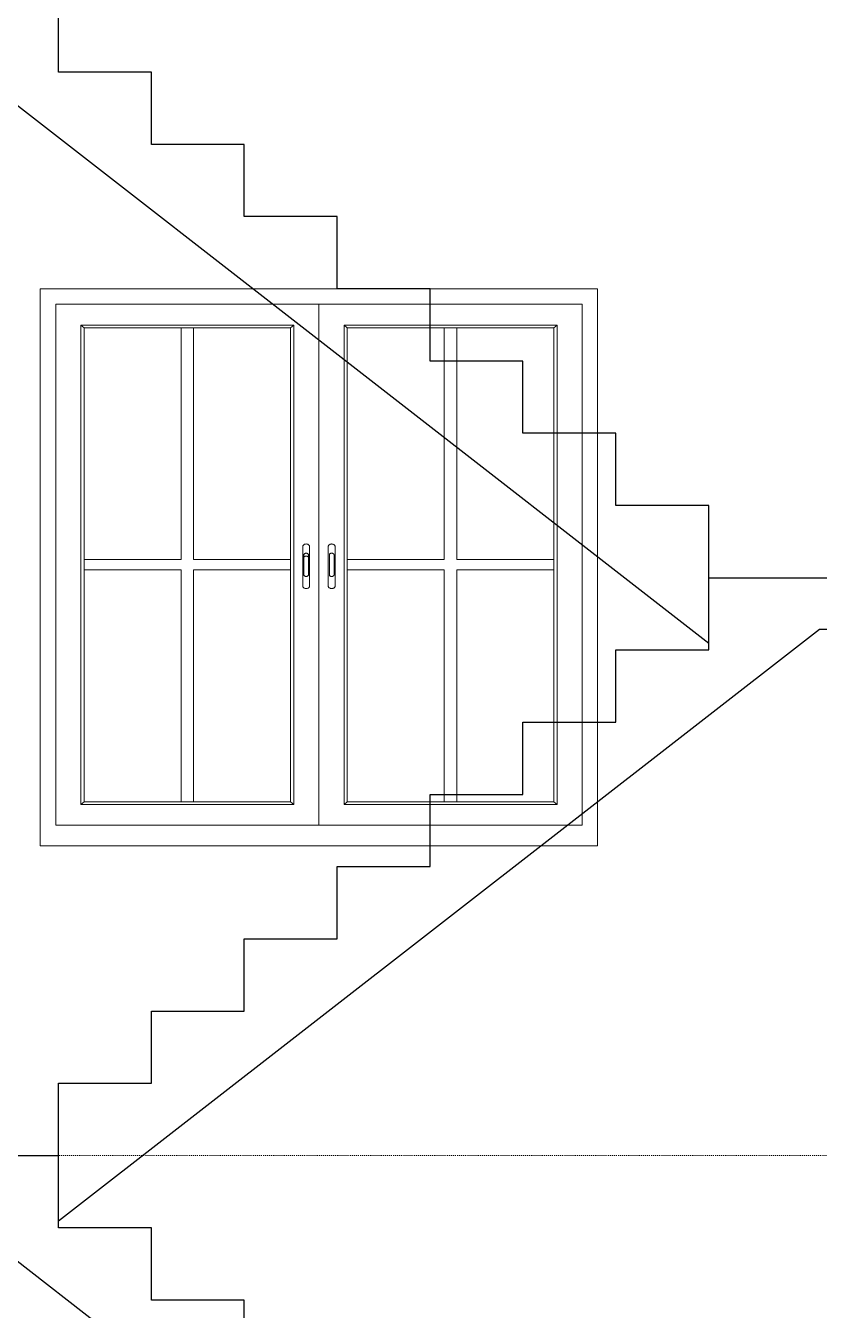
# Model space of a CAD drawing. Header units: inches. Extents: x -10117506 to -5032697, y -6529230 to -3254494.
# Drawn here: x -5044304.2 to -5044227.3, y -3258660.7 to -3258536.2 of the extents above; entities that cross this region are included whole.
import ezdxf

# ---------------------------------------------------------------- set-up
doc = ezdxf.new("R2010")
doc.units = ezdxf.units.IN
doc.header["$LTSCALE"] = 2
doc.header["$MEASUREMENT"] = 0
doc.linetypes.add('CENTER', pattern=[2, 1.25, -0.25, 0.25, -0.25])
doc.layers.get('0').update_dxf_attribs({"linetype": 'CONTINUOUS'})
doc.layers.add('Annotate-Bold.w', color=187, linetype='CONTINUOUS', lineweight=18)
doc.layers.add('window', color=4, linetype='CONTINUOUS', lineweight=13)

# ---------------------------------------------------------------- blocks, each defined once
blk = doc.blocks.new('dg')
at = {"layer": 'window'}
for p, q in [((-5062436.51, -3264838.85), (-5062436.51, -3264784.85)), ((-5062436.51, -3264784.85), (-5062382.51, -3264784.85)), ((-5062382.51, -3264785.04), (-5062382.51, -3264784.85)), ((-5062382.51, -3264785.04), (-5062382.51, -3264838.85)), ((-5062435.01, -3264836.85), (-5062435.01, -3264786.35)), ((-5062435.01, -3264830.85), (-5062435.01, -3264786.35)), ((-5062435.01, -3264786.35), (-5062384.01, -3264786.35)), ((-5062409.51, -3264786.35), (-5062409.51, -3264836.85)), ((-5062384.01, -3264786.35), (-5062384.01, -3264836.85)), ((-5062411.94, -3264788.38), (-5062432.58, -3264788.38)), ((-5062432.58, -3264788.38), (-5062432.58, -3264834.83)), ((-5062432.27, -3264788.63), (-5062432.58, -3264788.38)), ((-5062412.25, -3264788.63), (-5062411.94, -3264788.38)), ((-5062411.94, -3264834.83), (-5062411.94, -3264788.38)), ((-5062407.08, -3264834.83), (-5062407.08, -3264788.38)), ((-5062407.08, -3264788.38), (-5062386.44, -3264788.38)), ((-5062406.77, -3264788.63), (-5062407.08, -3264788.38)), ((-5062386.75, -3264788.63), (-5062386.44, -3264788.38)), ((-5062386.44, -3264788.38), (-5062386.44, -3264834.83)), ((-5062432.27, -3264788.63), (-5062432.27, -3264834.58)), ((-5062432.27, -3264788.63), (-5062412.25, -3264788.63)), ((-5062422.87, -3264788.63), (-5062422.87, -3264811.1)), ((-5062421.65, -3264788.63), (-5062421.65, -3264811.1)), ((-5062412.25, -3264834.58), (-5062412.25, -3264788.63)), ((-5062406.77, -3264834.58), (-5062406.77, -3264788.63)), ((-5062386.75, -3264788.63), (-5062406.77, -3264788.63)), ((-5062397.37, -3264788.63), (-5062397.37, -3264811.1)), ((-5062396.15, -3264788.63), (-5062396.15, -3264811.1)), ((-5062386.75, -3264788.63), (-5062386.75, -3264834.58)), ((-5062411.07, -3264809.8), (-5062411.08, -3264809.84)), ((-5062411.08, -3264809.84), (-5062411.08, -3264813.66)), ((-5062411.06, -3264809.76), (-5062411.07, -3264809.8)), ((-5062411.04, -3264809.73), (-5062411.06, -3264809.76)), ((-5062411.01, -3264809.69), (-5062411.04, -3264809.73)), ((-5062410.98, -3264809.67), (-5062411.01, -3264809.69)), ((-5062410.94, -3264809.64), (-5062410.98, -3264809.67)), ((-5062410.97, -3264810.62), (-5062410.96, -3264810.6)), ((-5062410.97, -3264810.65), (-5062410.97, -3264810.62)), ((-5062410.97, -3264810.93), (-5062410.97, -3264810.65)), ((-5062410.96, -3264810.6), (-5062410.94, -3264810.57)), ((-5062410.9, -3264809.62), (-5062410.94, -3264809.64)), ((-5062410.94, -3264810.57), (-5062410.93, -3264810.55)), ((-5062410.93, -3264810.55), (-5062410.9, -3264810.53)), ((-5062410.85, -3264809.6), (-5062410.9, -3264809.62)), ((-5062410.9, -3264810.53), (-5062410.88, -3264810.51)), ((-5062410.9, -3264810.81), (-5062410.88, -3264810.79)), ((-5062410.88, -3264810.51), (-5062410.85, -3264810.5)), ((-5062410.88, -3264810.79), (-5062410.85, -3264810.78)), ((-5062410.8, -3264809.6), (-5062410.85, -3264809.6)), ((-5062410.85, -3264810.5), (-5062410.81, -3264810.49)), ((-5062410.85, -3264810.78), (-5062410.81, -3264810.77)), ((-5062410.81, -3264810.49), (-5062410.78, -3264810.48)), ((-5062410.81, -3264810.77), (-5062410.78, -3264810.76)), ((-5062410.74, -3264809.59), (-5062410.8, -3264809.6)), ((-5062410.78, -3264810.48), (-5062410.74, -3264810.48)), ((-5062410.78, -3264810.76), (-5062410.74, -3264810.76)), ((-5062410.69, -3264809.6), (-5062410.74, -3264809.59)), ((-5062410.74, -3264810.48), (-5062410.71, -3264810.48)), ((-5062410.74, -3264810.76), (-5062410.71, -3264810.76)), ((-5062410.71, -3264810.48), (-5062410.67, -3264810.49)), ((-5062410.71, -3264810.76), (-5062410.67, -3264810.77)), ((-5062410.64, -3264809.6), (-5062410.69, -3264809.6)), ((-5062410.67, -3264810.49), (-5062410.64, -3264810.5)), ((-5062410.67, -3264810.77), (-5062410.64, -3264810.78)), ((-5062410.59, -3264809.62), (-5062410.64, -3264809.6)), ((-5062410.64, -3264810.5), (-5062410.61, -3264810.51)), ((-5062410.64, -3264810.78), (-5062410.61, -3264810.79)), ((-5062410.61, -3264810.51), (-5062410.58, -3264810.53)), ((-5062410.61, -3264810.79), (-5062410.58, -3264810.81)), ((-5062410.55, -3264809.64), (-5062410.59, -3264809.62)), ((-5062410.58, -3264810.53), (-5062410.56, -3264810.55)), ((-5062410.56, -3264810.55), (-5062410.54, -3264810.57)), ((-5062410.51, -3264809.67), (-5062410.55, -3264809.64)), ((-5062410.54, -3264810.57), (-5062410.53, -3264810.6)), ((-5062410.53, -3264810.6), (-5062410.52, -3264810.62)), ((-5062410.52, -3264810.62), (-5062410.52, -3264810.65)), ((-5062410.52, -3264812.57), (-5062410.52, -3264810.65)), ((-5062410.47, -3264809.69), (-5062410.51, -3264809.67)), ((-5062410.45, -3264809.73), (-5062410.47, -3264809.69)), ((-5062410.43, -3264809.76), (-5062410.45, -3264809.73)), ((-5062410.41, -3264809.8), (-5062410.43, -3264809.76)), ((-5062410.41, -3264809.84), (-5062410.43, -3264809.76)), ((-5062410.41, -3264809.84), (-5062410.41, -3264809.8)), ((-5062410.41, -3264813.66), (-5062410.41, -3264809.84)), ((-5062408.61, -3264809.8), (-5062408.59, -3264809.76)), ((-5062408.61, -3264809.84), (-5062408.59, -3264809.76)), ((-5062408.61, -3264809.84), (-5062408.61, -3264809.8)), ((-5062408.61, -3264813.66), (-5062408.61, -3264809.84)), ((-5062408.59, -3264809.76), (-5062408.57, -3264809.73)), ((-5062408.57, -3264809.73), (-5062408.55, -3264809.69)), ((-5062408.51, -3264809.67), (-5062408.55, -3264809.69)), ((-5062408.47, -3264809.64), (-5062408.51, -3264809.67)), ((-5062408.49, -3264810.6), (-5062408.5, -3264810.62)), ((-5062408.5, -3264810.62), (-5062408.5, -3264810.65)), ((-5062408.5, -3264810.65), (-5062408.5, -3264812.57)), ((-5062408.48, -3264810.57), (-5062408.49, -3264810.6)), ((-5062408.46, -3264810.55), (-5062408.48, -3264810.57)), ((-5062408.47, -3264809.64), (-5062408.43, -3264809.62)), ((-5062408.44, -3264810.53), (-5062408.46, -3264810.55)), ((-5062408.41, -3264810.51), (-5062408.44, -3264810.53)), ((-5062408.38, -3264809.6), (-5062408.43, -3264809.62)), ((-5062408.38, -3264810.5), (-5062408.41, -3264810.51)), ((-5062408.33, -3264809.6), (-5062408.38, -3264809.6)), ((-5062408.35, -3264810.49), (-5062408.38, -3264810.5)), ((-5062408.31, -3264810.48), (-5062408.35, -3264810.49)), ((-5062408.28, -3264809.59), (-5062408.33, -3264809.6)), ((-5062408.28, -3264810.48), (-5062408.31, -3264810.48)), ((-5062408.22, -3264809.6), (-5062408.28, -3264809.59)), ((-5062408.24, -3264810.48), (-5062408.28, -3264810.48)), ((-5062408.21, -3264810.49), (-5062408.24, -3264810.48)), ((-5062408.22, -3264809.6), (-5062408.17, -3264809.6)), ((-5062408.17, -3264810.5), (-5062408.21, -3264810.49)), ((-5062408.17, -3264809.6), (-5062408.12, -3264809.62)), ((-5062408.14, -3264810.51), (-5062408.17, -3264810.5)), ((-5062408.12, -3264810.53), (-5062408.14, -3264810.51)), ((-5062408.12, -3264809.62), (-5062408.08, -3264809.64)), ((-5062408.09, -3264810.55), (-5062408.12, -3264810.53)), ((-5062408.08, -3264810.57), (-5062408.09, -3264810.55)), ((-5062408.08, -3264809.64), (-5062408.04, -3264809.67)), ((-5062408.06, -3264810.6), (-5062408.08, -3264810.57)), ((-5062408.05, -3264810.62), (-5062408.06, -3264810.6)), ((-5062408.05, -3264810.65), (-5062408.05, -3264810.62)), ((-5062408.05, -3264812.57), (-5062408.05, -3264810.65)), ((-5062408.04, -3264809.67), (-5062408.01, -3264809.69)), ((-5062407.98, -3264809.73), (-5062408.01, -3264809.69)), ((-5062407.96, -3264809.76), (-5062407.98, -3264809.73)), ((-5062407.95, -3264809.8), (-5062407.96, -3264809.76)), ((-5062407.95, -3264809.8), (-5062407.94, -3264809.84)), ((-5062407.94, -3264809.84), (-5062407.94, -3264813.66)), ((-5062422.87, -3264811.1), (-5062432.27, -3264811.1)), ((-5062412.25, -3264811.1), (-5062421.65, -3264811.1)), ((-5062410.97, -3264810.9), (-5062410.96, -3264810.88)), ((-5062410.97, -3264810.93), (-5062410.97, -3264810.9)), ((-5062410.97, -3264812.57), (-5062410.97, -3264810.93)), ((-5062410.96, -3264810.88), (-5062410.94, -3264810.85)), ((-5062410.94, -3264810.85), (-5062410.93, -3264810.83)), ((-5062410.93, -3264810.83), (-5062410.9, -3264810.81)), ((-5062410.58, -3264810.81), (-5062410.56, -3264810.83)), ((-5062410.56, -3264810.83), (-5062410.54, -3264810.85)), ((-5062410.54, -3264810.85), (-5062410.53, -3264810.88)), ((-5062410.53, -3264810.88), (-5062410.52, -3264810.9)), ((-5062410.52, -3264810.9), (-5062410.52, -3264810.93)), ((-5062406.77, -3264811.1), (-5062397.37, -3264811.1)), ((-5062396.15, -3264811.1), (-5062386.75, -3264811.1)), ((-5062422.87, -3264812.11), (-5062432.27, -3264812.11)), ((-5062422.87, -3264812.11), (-5062422.87, -3264834.58)), ((-5062421.65, -3264812.11), (-5062421.65, -3264834.58)), ((-5062412.25, -3264812.11), (-5062421.65, -3264812.11)), ((-5062410.97, -3264812.57), (-5062410.97, -3264812.6)), ((-5062410.97, -3264812.6), (-5062410.96, -3264812.62)), ((-5062410.96, -3264812.62), (-5062410.94, -3264812.65)), ((-5062410.94, -3264812.65), (-5062410.93, -3264812.67)), ((-5062410.93, -3264812.67), (-5062410.9, -3264812.69)), ((-5062410.9, -3264812.69), (-5062410.88, -3264812.7)), ((-5062410.88, -3264812.7), (-5062410.85, -3264812.72)), ((-5062410.85, -3264812.72), (-5062410.81, -3264812.73)), ((-5062410.81, -3264812.73), (-5062410.78, -3264812.73)), ((-5062410.78, -3264812.73), (-5062410.74, -3264812.74)), ((-5062410.74, -3264812.74), (-5062410.71, -3264812.73)), ((-5062410.71, -3264812.73), (-5062410.67, -3264812.73)), ((-5062410.67, -3264812.73), (-5062410.64, -3264812.72)), ((-5062410.64, -3264812.72), (-5062410.61, -3264812.7)), ((-5062410.61, -3264812.7), (-5062410.58, -3264812.69)), ((-5062410.58, -3264812.69), (-5062410.56, -3264812.67)), ((-5062410.56, -3264812.67), (-5062410.54, -3264812.65)), ((-5062410.54, -3264812.65), (-5062410.53, -3264812.62)), ((-5062410.53, -3264812.62), (-5062410.52, -3264812.6)), ((-5062410.52, -3264812.6), (-5062410.52, -3264812.57)), ((-5062408.5, -3264812.6), (-5062408.5, -3264812.57)), ((-5062408.49, -3264812.62), (-5062408.5, -3264812.6)), ((-5062408.48, -3264812.65), (-5062408.49, -3264812.62)), ((-5062408.46, -3264812.67), (-5062408.48, -3264812.65)), ((-5062408.44, -3264812.69), (-5062408.46, -3264812.67)), ((-5062408.41, -3264812.7), (-5062408.44, -3264812.69)), ((-5062408.38, -3264812.72), (-5062408.41, -3264812.7)), ((-5062408.35, -3264812.73), (-5062408.38, -3264812.72)), ((-5062408.31, -3264812.73), (-5062408.35, -3264812.73)), ((-5062408.28, -3264812.74), (-5062408.31, -3264812.73)), ((-5062408.24, -3264812.73), (-5062408.28, -3264812.74)), ((-5062408.21, -3264812.73), (-5062408.24, -3264812.73)), ((-5062408.17, -3264812.72), (-5062408.21, -3264812.73)), ((-5062408.14, -3264812.7), (-5062408.17, -3264812.72)), ((-5062408.12, -3264812.69), (-5062408.14, -3264812.7)), ((-5062408.09, -3264812.67), (-5062408.12, -3264812.69)), ((-5062408.08, -3264812.65), (-5062408.09, -3264812.67)), ((-5062408.06, -3264812.62), (-5062408.08, -3264812.65)), ((-5062408.05, -3264812.6), (-5062408.06, -3264812.62)), ((-5062408.05, -3264812.57), (-5062408.05, -3264812.6)), ((-5062406.77, -3264812.11), (-5062397.37, -3264812.11)), ((-5062397.37, -3264812.11), (-5062397.37, -3264834.58)), ((-5062396.15, -3264812.11), (-5062386.75, -3264812.11)), ((-5062396.15, -3264812.11), (-5062396.15, -3264834.58)), ((-5062411.07, -3264813.7), (-5062411.08, -3264813.66)), ((-5062411.08, -3264813.66), (-5062411.06, -3264813.73)), ((-5062411.07, -3264813.7), (-5062411.06, -3264813.73)), ((-5062411.06, -3264813.73), (-5062411.04, -3264813.77)), ((-5062411.04, -3264813.77), (-5062411.01, -3264813.8)), ((-5062411.01, -3264813.8), (-5062410.98, -3264813.83)), ((-5062410.98, -3264813.83), (-5062410.94, -3264813.86)), ((-5062410.94, -3264813.86), (-5062410.9, -3264813.88)), ((-5062410.9, -3264813.88), (-5062410.85, -3264813.89)), ((-5062410.85, -3264813.89), (-5062410.8, -3264813.9)), ((-5062410.8, -3264813.9), (-5062410.74, -3264813.9)), ((-5062410.74, -3264813.9), (-5062410.69, -3264813.9)), ((-5062410.69, -3264813.9), (-5062410.64, -3264813.89)), ((-5062410.64, -3264813.89), (-5062410.59, -3264813.88)), ((-5062410.59, -3264813.88), (-5062410.55, -3264813.86)), ((-5062410.55, -3264813.86), (-5062410.51, -3264813.83)), ((-5062410.51, -3264813.83), (-5062410.47, -3264813.8)), ((-5062410.47, -3264813.8), (-5062410.45, -3264813.77)), ((-5062410.45, -3264813.77), (-5062410.43, -3264813.73)), ((-5062410.43, -3264813.73), (-5062410.41, -3264813.7)), ((-5062410.41, -3264813.7), (-5062410.41, -3264813.66)), ((-5062408.61, -3264813.7), (-5062408.61, -3264813.66)), ((-5062408.59, -3264813.73), (-5062408.61, -3264813.7)), ((-5062408.59, -3264813.73), (-5062408.57, -3264813.77)), ((-5062408.57, -3264813.77), (-5062408.55, -3264813.8)), ((-5062408.55, -3264813.8), (-5062408.51, -3264813.83)), ((-5062408.47, -3264813.86), (-5062408.51, -3264813.83)), ((-5062408.43, -3264813.88), (-5062408.47, -3264813.86)), ((-5062408.43, -3264813.88), (-5062408.38, -3264813.89)), ((-5062408.33, -3264813.9), (-5062408.38, -3264813.89)), ((-5062408.28, -3264813.9), (-5062408.33, -3264813.9)), ((-5062408.28, -3264813.9), (-5062408.22, -3264813.9)), ((-5062408.22, -3264813.9), (-5062408.17, -3264813.89)), ((-5062408.12, -3264813.88), (-5062408.17, -3264813.89)), ((-5062408.08, -3264813.86), (-5062408.12, -3264813.88)), ((-5062408.08, -3264813.86), (-5062408.04, -3264813.83)), ((-5062408.04, -3264813.83), (-5062408.01, -3264813.8)), ((-5062408.01, -3264813.8), (-5062407.98, -3264813.77)), ((-5062407.96, -3264813.73), (-5062407.98, -3264813.77)), ((-5062407.94, -3264813.66), (-5062407.96, -3264813.73)), ((-5062407.95, -3264813.7), (-5062407.96, -3264813.73)), ((-5062407.95, -3264813.7), (-5062407.94, -3264813.66)), ((-5062436.51, -3264838.85), (-5062436.51, -3264832.85)), ((-5062432.58, -3264832.85), (-5062432.58, -3264834.83)), ((-5062432.27, -3264832.85), (-5062432.27, -3264834.58)), ((-5062422.87, -3264832.85), (-5062422.87, -3264834.58)), ((-5062421.65, -3264832.85), (-5062421.65, -3264834.58)), ((-5062412.25, -3264834.58), (-5062412.25, -3264832.85)), ((-5062411.94, -3264834.83), (-5062411.94, -3264832.85)), ((-5062409.51, -3264832.85), (-5062409.51, -3264836.85)), ((-5062407.08, -3264834.83), (-5062407.08, -3264832.85)), ((-5062406.77, -3264834.58), (-5062406.77, -3264832.85)), ((-5062397.37, -3264832.85), (-5062397.37, -3264834.58)), ((-5062396.15, -3264832.85), (-5062396.15, -3264834.58)), ((-5062386.75, -3264832.85), (-5062386.75, -3264834.58)), ((-5062386.44, -3264832.85), (-5062386.44, -3264834.83)), ((-5062384.01, -3264832.85), (-5062384.01, -3264836.85)), ((-5062432.27, -3264834.58), (-5062432.58, -3264834.83)), ((-5062432.58, -3264834.83), (-5062411.94, -3264834.83)), ((-5062432.27, -3264834.58), (-5062412.25, -3264834.58)), ((-5062411.94, -3264834.83), (-5062412.25, -3264834.58)), ((-5062407.08, -3264834.83), (-5062406.77, -3264834.58)), ((-5062386.44, -3264834.83), (-5062407.08, -3264834.83)), ((-5062386.75, -3264834.58), (-5062406.77, -3264834.58)), ((-5062386.44, -3264834.83), (-5062386.75, -3264834.58)), ((-5062384.01, -3264836.85), (-5062435.01, -3264836.85)), ((-5062436.51, -3264838.85), (-5062382.51, -3264838.85))]:
    blk.add_line(p, q, dxfattribs=at)

msp = doc.modelspace()

# ---------------------------------------------------------------- linework, layer by layer
at = {"ltscale": 0.5}
for p, q in [((-5044300.99, -3258540.67), (-5044300.99, -3258533.67)), ((-5044311.49, -3258538.84), (-5044237.99, -3258596)), ((-5044291.99, -3258540.67), (-5044300.99, -3258540.67)), ((-5044291.99, -3258547.67), (-5044291.99, -3258540.67)), ((-5044282.99, -3258547.67), (-5044291.99, -3258547.67)), ((-5044282.99, -3258554.67), (-5044282.99, -3258547.67)), ((-5044273.99, -3258554.67), (-5044282.99, -3258554.67)), ((-5044273.99, -3258561.67), (-5044273.99, -3258554.67)), ((-5044264.99, -3258561.67), (-5044273.99, -3258561.67)), ((-5044264.99, -3258568.67), (-5044264.99, -3258561.67)), ((-5044255.99, -3258568.67), (-5044264.99, -3258568.67)), ((-5044255.99, -3258575.67), (-5044255.99, -3258568.67)), ((-5044246.99, -3258575.67), (-5044255.99, -3258575.67)), ((-5044246.99, -3258582.67), (-5044246.99, -3258575.67)), ((-5044237.99, -3258582.67), (-5044246.99, -3258582.67)), ((-5044237.99, -3258589.67), (-5044237.99, -3258582.67)), ((-5044237.99, -3258596.67), (-5044237.99, -3258589.67)), ((-5044237.99, -3258589.67), (-5044190.62, -3258589.67)), ((-5044300.99, -3258652), (-5044227.27, -3258594.67)), ((-5044227.27, -3258594.67), (-5044190.62, -3258594.67)), ((-5044246.99, -3258603.67), (-5044246.99, -3258596.67)), ((-5044246.99, -3258596.67), (-5044237.99, -3258596.67)), ((-5044255.99, -3258610.67), (-5044255.99, -3258603.67)), ((-5044255.99, -3258603.67), (-5044246.99, -3258603.67)), ((-5044264.99, -3258617.67), (-5044264.99, -3258610.67)), ((-5044264.99, -3258610.67), (-5044255.99, -3258610.67)), ((-5044273.99, -3258624.67), (-5044273.99, -3258617.67)), ((-5044273.99, -3258617.67), (-5044264.99, -3258617.67)), ((-5044282.99, -3258631.67), (-5044282.99, -3258624.67)), ((-5044282.99, -3258624.67), (-5044273.99, -3258624.67)), ((-5044291.99, -3258638.67), (-5044291.99, -3258631.67)), ((-5044291.99, -3258631.67), (-5044282.99, -3258631.67)), ((-5044300.99, -3258645.67), (-5044300.99, -3258638.67)), ((-5044300.99, -3258638.67), (-5044291.99, -3258638.67)), ((-5044323.84, -3258645.67), (-5044300.99, -3258645.67)), ((-5044300.99, -3258652.67), (-5044300.99, -3258645.67)), ((-5044311.49, -3258650.84), (-5044237.99, -3258708)), ((-5044291.99, -3258652.67), (-5044300.99, -3258652.67)), ((-5044291.99, -3258659.67), (-5044291.99, -3258652.67)), ((-5044282.99, -3258659.67), (-5044291.99, -3258659.67)), ((-5044282.99, -3258666.67), (-5044282.99, -3258659.67))]:
    msp.add_line(p, q, dxfattribs=at)
at = {"layer": 'Annotate-Bold.w', "linetype": 'CENTER', "ltscale": 0.01}
msp.add_line((-5044509.38, -3258645.67), (-5044120.62, -3258645.67), dxfattribs=at)

# ---------------------------------------------------------------- block references
msp.add_blockref('dg', (18133.75, 6223.19))

doc.saveas('drawing.dxf')
